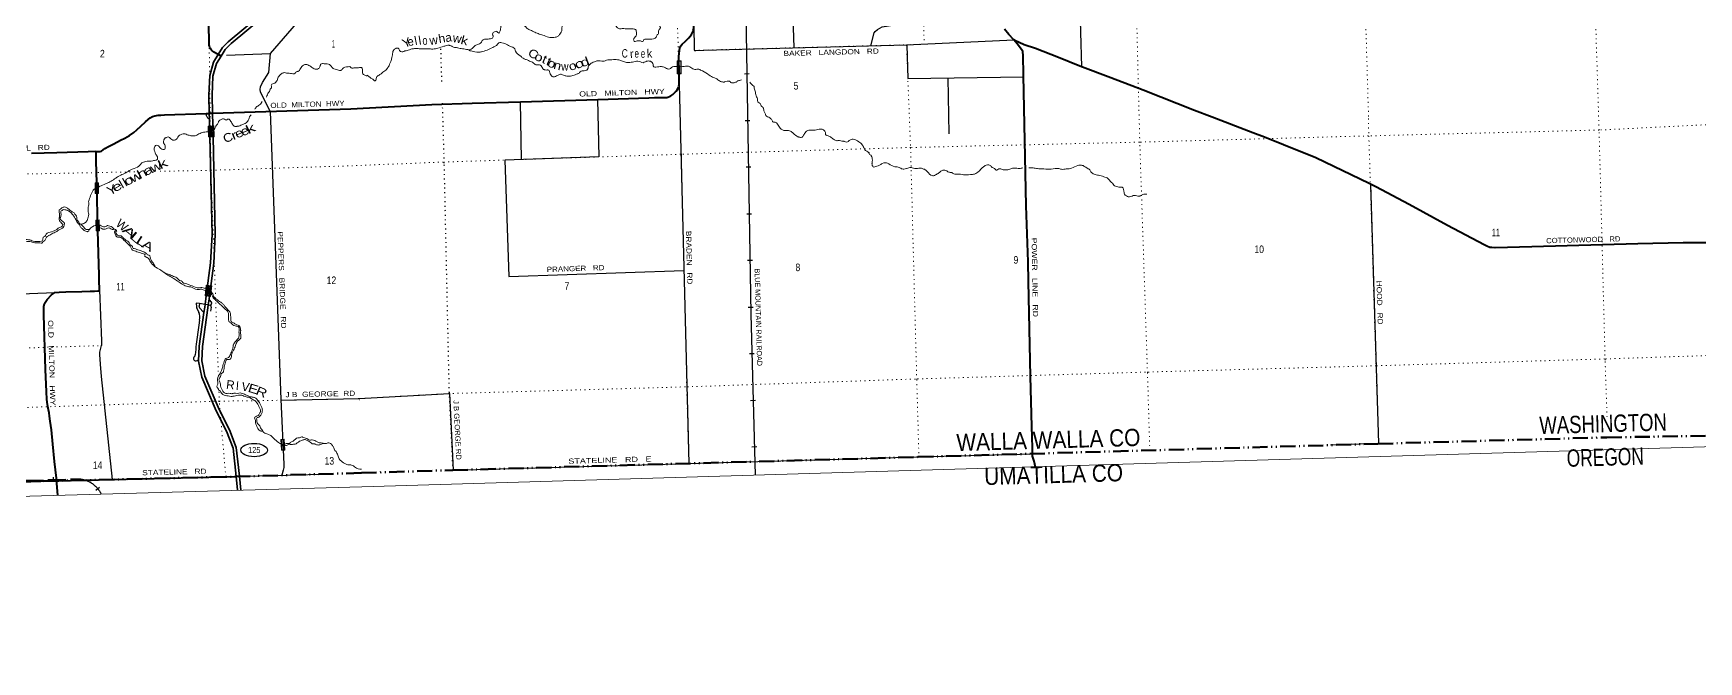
# Model space of a CAD drawing. Header units: feet. Extents: x 505285 to 763886, y -543582 to -353855.
# Drawn here: x 660833 to 699334, y -543582 to -529042 of the extents above; entities that cross this region are included whole.
import ezdxf
from ezdxf.enums import TextEntityAlignment as Align

# ---------------------------------------------------------------- set-up
doc = ezdxf.new("R2010")
doc.units = ezdxf.units.FT
doc.header["$LTSCALE"] = 70
for name, pattern in [('DASH_DOUBLE_DOT', [9.2, 5, -1.2, 0.3, -1.2, 0.3, -1.2]), ('DOTTED', [1.5, 0.3, -1.2]), ('LONG_DASHED', [7.5, 6, -1.5])]:
    doc.linetypes.add(name, pattern=pattern)
for name, color, linetype, lineweight in [('10', 7, 'DASH_DOUBLE_DOT', 60), ('12', 7, 'Continuous', 13), ('17', 7, 'Continuous', 25), ('23', 7, 'Continuous', 70), ('24', 7, 'Continuous', 25), ('26', 7, 'Continuous', 40), ('27', 7, 'Continuous', 13), ('29', 7, 'Continuous', 25), ('30', 7, 'Continuous', 13), ('31', 7, 'Continuous', 13), ('34', 7, 'Continuous', 25), ('39', 7, 'Continuous', 13), ('4', 7, 'Continuous', 13), ('59', 7, 'Continuous', 13), ('6', 7, 'DOTTED', 25), ('61', 7, 'Continuous', 13), ('63', 7, 'Continuous', 25), ('7', 7, 'DOTTED', 13)]:
    doc.layers.add(name, color=color, linetype=linetype, lineweight=lineweight)
doc.layers.add('41', color=7, linetype='Continuous')

msp = doc.modelspace()

# ---------------------------------------------------------------- linework, layer by layer
at = {"layer": '10', "lineweight": 70}
for points in [[(668419.53, -539213.07), (670530.09, -539149.26), (681292.97, -538844.66), (691917.64, -538539.03), (697209.9, -538391.16), (700242, -538345.05)], [(668419.53, -539213.07), (665283.49, -539304.69), (659946.82, -539429.03), (654587.21, -539556.8), (649260.71, -539677.3), (643880.91, -539806.19)]]:
    msp.add_lwpolyline(points, dxfattribs=at)
at = {"layer": '17'}
msp.add_ellipse((665938.71, -538684.02), major_axis=(-309.24, 1), ratio=0.500121, dxfattribs=at)
at = {"layer": '23', "lineweight": 35}
for p, q in [((664903.5, -531031.81), (664900.33, -530894.39)), ((664878.04, -535326.53), (664896.24, -535187.97)), ((665556.44, -539614.31), (665521.4, -539293.75)), ((665631.61, -539612.14), (665596.62, -539291.87))]:
    msp.add_line(p, q, dxfattribs=at)
for points in [[(665108.44, -529532.11), (665210.2, -529367.02), (665338.92, -529241.05), (667595.24, -527356.49)], [(665174.43, -529567.98), (665269.22, -529414.2), (665407.88, -529278.5), (667533.03, -527504.91)], [(664900.33, -530894.39), (664890.59, -530471.3), (664912.89, -530018.63), (665000.31, -529707.53), (665108.44, -529532.11)], [(664975.3, -530892), (664965.63, -530472.28), (664987.39, -530030.77), (665069.67, -529737.93), (665174.43, -529567.98)], [(664896.24, -535187.97), (664904.18, -535127.52), (665005.47, -534356.59), (665039.94, -533698.09), (664987.82, -531435.61), (664975.3, -530892)], [(664803.94, -535314.72), (664829.64, -535119.08), (664930.73, -534349.73), (664964.9, -533696.99), (664912.86, -531438.34), (664903.5, -531031.81)], [(665521.4, -539293.75), (665450.1, -538641.5), (665300.87, -538249.95), (665059.88, -537778.07), (664728.81, -536997.93), (664654.42, -536628.48), (664668.63, -536283.36), (664778.23, -535502.22)], [(665596.62, -539291.87), (665523.62, -538623.78), (665369.51, -538219.45), (665127.88, -537746.33), (664800.83, -536975.65), (664729.72, -536622.54), (664743.41, -536290.14), (664869.41, -535392.19), (664878.04, -535326.53)], [(664778.23, -535502.22), (664795.09, -535382.09), (664803.94, -535314.72)]]:
    msp.add_lwpolyline(points, dxfattribs=at)
at = {"layer": '24'}
for p, q in [((664803.94, -535314.72), (664678.84, -535294.78)), ((664878.04, -535326.53), (664803.94, -535314.72))]:
    msp.add_line(p, q, dxfattribs=at)
for points in [[(664903.5, -531031.81), (664893.34, -531024.58), (664883.24, -531016.42), (664871.43, -531004.9), (664860.89, -530992.2), (664851.73, -530978.47), (664844.06, -530963.87), (664837.96, -530948.54), (664833.49, -530932.65), (664830.71, -530916.39), (664826.35, -530896.78)], [(664778.23, -535502.22), (664754.9, -535476.65), (664692.23, -535407.98), (664689.64, -535405.24), (664684.7, -535399.15), (664680.42, -535392.58), (664676.86, -535385.6), (664674.04, -535378.28), (664672.01, -535370.71), (664670.77, -535362.97), (664670.36, -535355.14), (664670.74, -535347.31)], [(664878.04, -535326.53), (664887.35, -535328.01), (664912.15, -535331.96), (664937.35, -535322.79), (664940.39, -535320.49), (664944.1, -535317.01), (664947.43, -535313.17), (664950.34, -535308.99), (664952.8, -535304.54), (664954.78, -535299.85), (664956.25, -535294.98), (664957.21, -535289.98), (664957.64, -535284.91), (664957.54, -535279.83), (664956.91, -535274.78), (664955.76, -535269.82), (664954.09, -535265.02), (664951.93, -535260.41), (664949.3, -535256.05), (664946.23, -535252), (664945.75, -535251.44), (664915.71, -535212.93), (664896.24, -535187.97)]]:
    msp.add_lwpolyline(points, dxfattribs=at)
at = {"layer": '26'}
for p, q in [((664826.35, -530896.78), (664900.33, -530894.39)), ((664975.3, -530892), (668176.15, -530790.05)), ((668172.92, -530789.71), (668173.82, -530789.68)), ((662323.23, -533613.01), (662298.37, -532504.08))]:
    msp.add_line(p, q, dxfattribs=at)
for points in [[(665108.44, -529532.11), (665003.46, -529475.05), (664990.81, -529465.82), (664971.92, -529449.4), (664954.84, -529431.09), (664939.78, -529411.1), (664926.88, -529389.64), (664916.3, -529366.95), (664908.15, -529343.28), (664902.52, -529318.89), (664899.46, -529294.05), (664862.14, -526824.21)], [(675762.97, -529976.02), (675755.99, -529576.72), (675782.03, -529379.58), (675790.5, -529355.46), (675805.45, -529333.02), (675836.46, -529296.21), (675905.29, -529230.6), (675985.85, -529150.71), (676046.43, -529073.24), (676081.18, -529008.32), (676091.33, -528975.91), (676099.58, -528927.71), (676093.23, -528813.47), (676079.79, -528377.04)], [(700106, -533888.05), (698976.99, -533888.37), (697926.94, -533913.7), (695476.28, -533979.53), (694626.75, -534006.83), (694552.36, -533996.31), (694504.23, -533995.28), (694437.52, -533968.54), (694374.74, -533937.73), (693523.47, -533485.59), (692637.54, -533006.08), (691869.33, -532596.39), (691719.39, -532519.2), (690486.23, -531922.38), (689736.32, -531624.68), (689293.58, -531445.11), (689028.91, -531346.17), (688089.26, -530986.15), (687680.99, -530825.94), (686488.58, -530360.73), (685746.79, -530068.9), (685025.54, -529800.72), (684530.32, -529604.18), (684000.68, -529392.29), (683738.34, -529309.37), (683622.95, -529255.55), (683535.87, -529213.19), (683497.38, -529193.91), (683384.58, -529069.82), (683283.84, -528947.49)], [(684004.13, -539077.95), (683967.28, -538942.29), (683934.84, -538826.6), (683932.01, -538786.53), (683933.2, -538746.38), (683930.94, -538636.1), (683920.82, -538140.79), (683883.15, -536984.04), (683836.27, -534788.28), (683828.98, -534333.03), (683788.39, -533033.86), (683722.79, -530019.88), (683717, -529540.52), (683712.08, -529484.47), (683705.54, -529462.97), (683694.95, -529442.67), (683589.63, -529292.34), (683497.38, -529193.91)], [(665174.43, -529567.98), (665134.88, -529546.48), (665108.44, -529532.11)], [(668176.15, -530790.05), (670044.58, -530688.71), (670976.34, -530661.6), (672096.47, -530630.64), (673883.74, -530573.99), (675065.8, -530531.76), (675192.06, -530529.17), (675314.36, -530528.68), (675436.69, -530530.19), (675476.82, -530526.26), (675505.78, -530517.85), (675540.34, -530504.76), (675568.37, -530491.67), (675592.66, -530476.71), (675618.82, -530455.21), (675680.48, -530400.06), (675706.64, -530371.08), (675729.06, -530334.62), (675746.81, -530295.35), (675757.09, -530267.31), (675763.54, -530238.62), (675767.09, -530118.17), (675762.97, -529976.02)], [(662282.51, -531778.47), (662286.5, -531778.39), (662376.6, -531773.64), (662410.54, -531768.6), (662449.59, -531735.31), (662486.89, -531710.09), (662573.64, -531663.32), (662696.01, -531601.41), (662851.73, -531516.43), (662946.5, -531469.4), (663054.72, -531403.93), (663158.8, -531334.55), (663227.08, -531274.29), (663320.63, -531189.19), (663423.81, -531091.76), (663486.33, -531039.71), (663537.2, -531000.04), (663592.34, -530968.27), (663639.92, -530950.77), (663717.61, -530934.37), (663781.73, -530932.41), (663863.81, -530927.9), (664826.35, -530896.78)], [(664900.33, -530894.39), (664925.7, -530893.57), (664975.3, -530892)], [(662282.51, -531778.47), (662102.1, -531782), (661376.85, -531806.09), (660793.78, -531823.85)], [(662298.37, -532504.08), (662287.67, -532003.04), (662283.13, -531805.51), (662282.51, -531778.47)], [(661371.7, -539394.86), (661368.86, -539337.12), (661326.44, -538951.24), (661281.38, -538545.39), (661250.84, -538217.33), (661224.27, -538013.53), (661208.66, -537901.67), (661202.16, -537823.63), (661183.76, -537749.97), (661171.3, -537674.11), (661156.14, -537576.28), (661143.89, -537506.44), (661136.44, -537336.15), (661112.02, -536823.35), (661079.55, -535556.51), (661078.04, -535446.22), (661075.28, -535360.05), (661089.2, -535293.42), (661152.37, -535199.22), (661253.29, -535093.84), (661327.69, -535037.4), (661431.69, -535028.22), (661583.9, -535021.57), (661958.64, -535012.16), (662150.98, -535006.31), (662249.23, -535005.32), (662327.24, -534998.93), (662359.3, -534997.95), (662360.86, -534983.86), (662364.37, -534905.52), (662359.67, -534821.41), (662357.85, -534638.92), (662323.23, -533613.01)], [(661371.7, -539394.86), (662660.61, -539365.02), (665521.4, -539293.75), (665596.62, -539291.87)], [(653286.77, -539583.77), (654594.49, -539554.04), (659924.07, -539428.38), (661371.7, -539394.86)], [(661398.11, -539734.54), (661374.57, -539453.28), (661371.7, -539394.86)]]:
    msp.add_lwpolyline(points, dxfattribs=at)
at = {"layer": '29'}
for p, q in [((678269.74, -524949.07), (678417.48, -529375.8)), ((684961, -526230.05), (685063.92, -529815.95)), ((665296.57, -529546.29), (666313.4, -529512.96)), ((682006.3, -531369.75), (681982.81, -530071.99)), ((675765.53, -530229.75), (675987.87, -538994.8)), ((672085.22, -530631), (672114.29, -531961.9)), ((664600.37, -535282.27), (664606.23, -535374.34)), ((664678.84, -535294.78), (664600.37, -535282.27)), ((664618.54, -535416.81), (664659.39, -535500.18)), ((664678.84, -535294.78), (664670.74, -535347.31)), ((664944.26, -535377.36), (664930.28, -535473.4)), ((664933.27, -535325.58), (664940.33, -535345.77)), ((664662.27, -535793.08), (664599.44, -536236.72)), ((664678.75, -535677.43), (664662.27, -535793.08)), ((664618.57, -536612.6), (664653.76, -536599.9)), ((666555.21, -537530.56), (668369.88, -537494.51))]:
    msp.add_line(p, q, dxfattribs=at)
for points in [[(680196, -529329.32), (680274.46, -529028.94), (680295.29, -528999.45), (680349.91, -528953.21), (680458.59, -528891.02), (681043.47, -528796.08), (681058.28, -526972.36), (681074.73, -526925.03), (681093.64, -526891.41), (681127.25, -526855.68), (681165.85, -526824.93), (681410.56, -526685.88)], [(666313.4, -529512.96), (667464.25, -528175.02), (667531.5, -527977.28), (667525.39, -527779.54), (667537.61, -527742.84), (667568.18, -527693.92), (667621.8, -527628.45), (667734.84, -527516.63)], [(676099.58, -528927.71), (676107.22, -529353.58), (676109.07, -529406.87), (676110.01, -529428.38), (676116.08, -529437.26), (676130.56, -529443.33), (676146.44, -529443.33), (676334.23, -529430.25), (681020.49, -529307.77), (683497.38, -529193.91)], [(681028.2, -529313.21), (681049.38, -530086.2), (683723.1, -530045.5)], [(666306.36, -530849.6), (666086.71, -530395.06), (666079.34, -530344.42), (666086.71, -530280.9), (666128.54, -530181.73), (666274.6, -529945.44), (666313.4, -529512.96)], [(666306.36, -530849.6), (666552.65, -537518.01), (666625.18, -539010.02), (666622.34, -539089.37), (666611.52, -539152.2), (666576.08, -539266.88)], [(673876.9, -530574.21), (673909.17, -531901.41), (671737.09, -531976.2), (671826.26, -534665.76), (675874.6, -534529.39)], [(691742.9, -532531.3), (691931.27, -538536.43), (690820.9, -538568.69)], [(658355.66, -534151.85), (658391.37, -535152.77), (661327.69, -535037.4)], [(662360.86, -534983.86), (662413.22, -536160.22), (662406.72, -536238.22), (662369.91, -536392.04), (662365.58, -536415.87), (662365.58, -536474.37), (662378.33, -536697.75), (662404.76, -536984.45), (662654.43, -539365.17)], [(668369.88, -537494.51), (670453.85, -537377.52), (670538.17, -539148.43)], [(670538.17, -539148.43), (675987.36, -538994.03), (681299.79, -538842.58), (683931.96, -538769.21)], [(665596.62, -539291.87), (666464.83, -539270.24), (667432.68, -539240.99)]]:
    msp.add_lwpolyline(points, dxfattribs=at)
for centre, radius, start, end in [((664681.85, -535375.44), 75.63, 179.16513, 213.15994), ((664387.76, -535619.31), 296.61, 348.35201, 23.68181), ((664867.1, -535370.96), 77.47, 355.2582, 18.98335), ((669103.47, -536744.4), 4532.55, 173.56896, 176.68775), ((664589.01, -536566.22), 55, 126.42387, 302.5109), ((664532.09, -536482.4), 46.38, 301.52079, 359.85449)]:
    msp.add_arc(centre, radius, start, end, dxfattribs=at)
at = {"layer": '31'}
for p, q in [((666603.06, -538562.39), (666603.45, -538562.37)), ((666633.91, -538435.58), (666647.11, -538685.23)), ((666647.11, -538685.23), (666572.21, -538689.2))]:
    msp.add_line(p, q, dxfattribs=at)
msp.add_lwpolyline([(666572.21, -538689.2), (666559.01, -538439.55), (666633.91, -538435.58)], dxfattribs=at)
msp.add_lwpolyline([(666579.77, -538680.79), (666567.41, -538447.11), (666626.34, -538443.98), (666638.7, -538677.66)], close=True, dxfattribs=at)
at = {"layer": '34'}
for p, q in [((677273.24, -529976.3), (677383.83, -529974.44)), ((677288.88, -531061.98), (677399.47, -531060.12)), ((677309.51, -532134), (677420.1, -532132.14)), ((677325.14, -533219.68), (677435.74, -533217.82)), ((677345.77, -534291.69), (677456.37, -534289.83)), ((677361.41, -535377.37), (677472, -535375.51)), ((677390.69, -536449.71), (677501.26, -536446.8)), ((677416.67, -537535.19), (677527.24, -537532.28)), ((677447.51, -538606.96), (677558.09, -538604.05))]:
    msp.add_line(p, q, dxfattribs=at)
at = {"layer": '34', "lineweight": 13}
msp.add_lwpolyline([(677232.77, -524384.89), (677420.29, -535541.78), (677518.42, -539267.04)], dxfattribs=at)
at = {"layer": '34'}
msp.add_lwpolyline([(677233.86, -524384.84), (677421.38, -535541.76), (677519.51, -539267.02)], dxfattribs=at)
at = {"layer": '39'}
msp.add_line((668141.17, -529812.89), (668144.05, -529812.97), dxfattribs=at)
for points in [[(673312.54, -528619.23), (673328.23, -528580.99), (673327.81, -528536.89), (673321.23, -528474.81), (673332.65, -528408.53), (673342.51, -528390.4), (673416.33, -528349.62), (673454.4, -528345.24), (673526.62, -528348.58), (673558.83, -528362.31), (673566.89, -528366.24), (673678.03, -528457.43), (673797.2, -528548.54), (673835.52, -528572.24), (673863.91, -528606.05), (673896.11, -528617.78), (673972.57, -528645.13), (674008.68, -528646.8), (674068.62, -528622.18), (674082.68, -528626.05), (674097, -528655.99), (674141.32, -528677.63), (674195.91, -528725.24), (674220.14, -528743.05), (674273.02, -528822.75), (674279.15, -528834.72), (674342.07, -528916.33), (674370.31, -528934.11), (674404.48, -528941.81), (674446.49, -528931.39), (674482.6, -528933.06), (674619.02, -528937.79), (674727.38, -528944.8), (674753.54, -528954.58), (674773.94, -528992.49), (674778.32, -529032.53), (674766.9, -529098.8), (674731.22, -529143.24), (674719.36, -529161.39), (674721.95, -529225.53), (674742.07, -529233.35), (674748.07, -529231.3), (674834.17, -529216.45), (674868.3, -529220.15), (674928.53, -529227.6), (674950.2, -529185.3), (674988.2, -529174.92), (675064.42, -529176.21), (675198.61, -529156.91), (675216.55, -529144.71), (675232.48, -529132.54), (675256.03, -529078.19), (675275.96, -529063.97), (675293.15, -528971.59), (675310.94, -528943.35), (675324.87, -528931.19), (675279.76, -528825.36), (675248.88, -528737.44), (675246.46, -528693.36), (675256.38, -528681.23), (675258.08, -528649.14), (675299.7, -528594.62), (675315.4, -528558.39), (675321.21, -528536.28), (675392.53, -528441.39), (675444.25, -528394.79), (675496.42, -528398.32), (675627.09, -528433.19), (675717.57, -528458.4)], [(668596.98, -530046.78), (668625.3, -530072.58), (668681.72, -530102.11), (668738.28, -530145.68), (668754.14, -530125.49), (668761.82, -530089.34), (668777.45, -530045.08), (668847.19, -529996.31), (668938.77, -529923.28), (669014.37, -529858.41), (669026.19, -529836.25), (669063.75, -529777.75), (669067.54, -529753.66), (669085.31, -529723.42), (669101.07, -529693.21), (669122.35, -529608.81), (669124.28, -529600.77), (669143.26, -529486.31), (669156.86, -529438.07), (669180.68, -529411.78), (669210.59, -529393.46), (669226.56, -529385.3), (669264.68, -529386.93), (669299.15, -529428.72), (669305.34, -529446.7), (669325.54, -529462.55), (669375.74, -529470.1), (669399.71, -529459.85), (669501.75, -529432.82), (669615.73, -529397.68), (669621.74, -529397.62), (669730.03, -529396.61), (669836.37, -529403.63), (669960.7, -529402.45), (670069.03, -529405.45), (670185.16, -529386.32), (670321.13, -529342.94), (670365.14, -529332.5), (670419.33, -529318.96), (670445.49, -529318.96), (670471.65, -529326.44), (670495.51, -529333.28), (670517.71, -529349.11), (670586.1, -529370.53), (670640.32, -529378.04), (670646.35, -529379.98), (670754.82, -529399.01), (670875.34, -529419.94), (670927.49, -529421.45), (670981.41, -529396.89), (671036.98, -529334.22), (671102.84, -529299.52), (671186.69, -529258.64), (671198.49, -529234.47), (671230.21, -529194.08), (671298.24, -529177.4), (671400.45, -529170.42), (671448.41, -529151.93), (671464.12, -529115.7), (671459.88, -529091.68), (671455.8, -529083.7), (671455.38, -529037.59), (671511.2, -529002.99), (671551.27, -528998.6), (671591.75, -529038.32), (671611.6, -529016.08), (671640.67, -528907.55), (671656.21, -528853.28), (671710.09, -528824.7), (671724.07, -528818.55), (671781.47, -528735.83), (671819.21, -528697.38), (671857.22, -528686.99), (671887.34, -528690.73), (671973.84, -528719.98), (671994.02, -528733.82), (671998.09, -528739.81), (672056.71, -528789.37), (672107.06, -528812.96), (672216.12, -528896.14), (672288.85, -528953.6), (672325.09, -528969.3), (672427.81, -529016.45), (672530.49, -529059.6), (672643.14, -529096.63), (672777.88, -529137.47), (672900.16, -529132.32), (672964.09, -529105.66), (673005.78, -529061.16), (673035.44, -529014.77), (673054.95, -528956.44), (673054.86, -528946.42), (673069.83, -528830), (673089.38, -528775.69), (673155.05, -528720.94), (673274.75, -528653.67), (673312.54, -528619.23)], [(670903.13, -529439.31), (671003.88, -529463.32), (671164.54, -529476.08), (671192.47, -529469.49), (671322, -529430.72), (671453.04, -529367.86), (671498.76, -529348.87), (671550.17, -529313.7), (671615.16, -529256.2), (671665.34, -529259.18), (671798.68, -529308.61), (671833.29, -529333.99), (671910.03, -529360.5), (671928.22, -529368.15), (671963.04, -529403.55), (671984.19, -529457.29), (671988.44, -529469.25), (672086.54, -529559.52), (672145.73, -529610.47), (672212.6, -529645.21), (672281.28, -529669.89), (672329.95, -529696.98), (672372.37, -529712.16), (672417.28, -529751.36), (672451.72, -529768.71), (672558.27, -529782.59), (672609.94, -529857.76), (672628.39, -529877.45), (672652.64, -529886.98), (672686.83, -529892.3), (672730.88, -529889.4), (672747.04, -529895.08), (672767.57, -529918.74), (672769.74, -529926.71), (672813.92, -530028.13), (672840.34, -530045.64), (672884.53, -530048.75), (672926.24, -530029.84), (672967.87, -530006.93), (673033.68, -529989.52), (673106.44, -530018.12), (673186.94, -530032.53), (673253.11, -530033.19), (673307.02, -530022.05), (673418.39, -529977.64), (673424.36, -529975.51), (673450.21, -529964.95), (673473.65, -529934.37), (673523.34, -529913.29), (673613.23, -529897.42), (673639.04, -529884.85), (673648.86, -529874.62), (673659.73, -529818.22), (673680.95, -529777.66), (673750.03, -529724.09), (673809.74, -529702.81), (673881.44, -529679.27), (673935.63, -529682.17), (674015.92, -529686.55), (674049.87, -529679.83), (674055.8, -529675.7), (674173.67, -529655.23), (674309.91, -529650.44), (674368.24, -529659.27), (674454.99, -529685.59), (674549.84, -529715.75), (674620.03, -529716.31), (674749.92, -529695.6), (674807.88, -529686.39), (674870.43, -529705.17), (674928.91, -529722.04), (674986.58, -529698.79), (675010.42, -529688.27), (675090.59, -529686.63), (675112.84, -529696.21), (675121.02, -529704.07), (675141.31, -529715.68), (675179.48, -529817.22), (675225.7, -529822.29), (675357.85, -529813.57), (675398.09, -529820.77), (675468.94, -529853.43), (675499.28, -529866.86), (675545.42, -529867.91), (675586.85, -529834.97), (675638.55, -529813.85), (675807.1, -529818.67)], [(666226.58, -530516.97), (666270.65, -530413.54), (666289.87, -530388.84), (666321.68, -530321.66), (666337.17, -530305.11), (666337.96, -530269.03), (666338.66, -530230.93), (666413.57, -530192.34), (666458.37, -530152.77), (666488.04, -530081.65), (666537.49, -530001.85), (666570.81, -529978.69), (666588.5, -529968.08), (666664.23, -529953.5), (666714.86, -529967.82), (666720.87, -529967.62), (666833.54, -529977.84), (666887.36, -529968.02), (666912.26, -529933.11), (666950.05, -529923.83), (666963.93, -529919.35), (667023.2, -529833.21), (667059.9, -529791.91), (667131.14, -529763.46), (667159.27, -529764.52), (667249.18, -529813.57), (667323.01, -529861.16), (667369.64, -529875.62), (667429.26, -529859.59), (667465.29, -529798.27), (667470.62, -529778.05), (667483.9, -529755.57), (667515.62, -529744.48), (667592.03, -529749.92), (667658.34, -529753.7), (667697.23, -529776.42), (667751.7, -529844.71), (667782.36, -529861.7), (667889.84, -529896.14), (667926.24, -529904.93), (667982.99, -529862.95), (668006.28, -529840.13), (668069.99, -529818.52), (668148.25, -529813.1)], [(668148, -529813), (668212.12, -529849.91), (668244.15, -529843.59), (668354.42, -529840.55), (668418.53, -529833.93), (668432.68, -529845.83), (668440.97, -529875.83), (668449.93, -529975.99), (668466.14, -529993.88), (668554.57, -530015.1), (668553.91, -530013.98), (668556.58, -530015.08), (668596.98, -530046.78)], [(675807.1, -529818.67), (675947.06, -529801.52), (675953.07, -529801.4), (676007.47, -529814.33), (676054.27, -529847.48), (676104.94, -529874.53), (676153.12, -529877.56), (676185.03, -529868.88), (676217.14, -529870.23)], [(676217.14, -529870.23), (676302.22, -529912.63), (676458.54, -530007.74), (676509.43, -530044.81), (676563.99, -530065.76), (676632.83, -530098.46), (676677.66, -530133.66), (676722.2, -530154.82), (676804.7, -530169.18), (676812.68, -530167.01), (676876.48, -530149.66), (676926.62, -530150.64), (676946.87, -530160.25), (676959.27, -530178.06), (676989.61, -530191.48), (677033.58, -530184.56), (677101.23, -530159.11), (677122.9, -530140.61), (677158.89, -530135.86), (677204.93, -530116.01)], [(677397.61, -530176.23), (677457.81, -530242.1), (677468.03, -530251.92), (677498.47, -530269.36), (677499.29, -530309.46), (677514.26, -530355.3), (677534.47, -530461.21), (677553.54, -530510.98), (677572.48, -530554.73), (677581.89, -530622.75), (677590.19, -530636.62), (677636.9, -530665.76), (677674.41, -530735.21), (677700.92, -530756.74), (677722.52, -530832.53), (677751.93, -530898.14), (677781.26, -530959.73), (677831.82, -530980.76), (677839.92, -530984.61), (677884.71, -531017.8), (677921.89, -531071.21), (677928.23, -531087.13), (678002.79, -531105.67), (678021.16, -531121.34), (678081.16, -531212.4), (678112.05, -531251.9), (678136.47, -531269.45), (678199.13, -531294.25), (678271.24, -531290.77), (678355.98, -531317.13), (678404.94, -531358.25), (678510.76, -531434.34), (678532.97, -531441.9), (678539.02, -531443.79), (678567.24, -531451.24), (678597.26, -531448.62), (678622.99, -531432.04), (678642.37, -531399.55), (678690.95, -531324.33), (678722.45, -531295.6), (678764.33, -531284.7), (678872.55, -531282.5), (679002.49, -531263.79), (679066.58, -531260.48), (679100.99, -531275.82), (679131.7, -531307.29), (679146.31, -531335.09), (679147.24, -531381.21), (679179.84, -531406.63), (679187.9, -531408.47), (679260.74, -531441.08), (679299.44, -531470.39), (679372.57, -531517.04), (679410.9, -531528.29), (679428.86, -531523.91), (679472.91, -531521.01), (679527.42, -531539.96), (679551.44, -531537.46), (679573.48, -531537.01), (679589.75, -531548.71), (679628.04, -531557.96), (679673.93, -531546.99), (679681.78, -531538.81), (679739.08, -531497.52), (679789.1, -531492.48), (679918.59, -531550.02), (679961.42, -531585.26), (680021.1, -531660.28), (680056.85, -531741.8), (680103.52, -531768.93), (680162.54, -531811.87), (680156.41, -531805.97), (680156.9, -531830.04), (680183.52, -531857.57), (680199.68, -531863.27)], [(665955.38, -530799.81), (666002.89, -530739.1), (666040.21, -530715.81), (666115.77, -530637.13), (666122.88, -530622.68)], [(664883.06, -531323.81), (665016.25, -531264.47), (665066.81, -531171.36), (665091.98, -531144.46), (665117.85, -531079.48), (665144.95, -531050.53), (665208.17, -531022.35), (665250.46, -531026.93), (665293.55, -531055.53), (665324.85, -531032.43), (665358.92, -531031.28), (665387.99, -531060.36), (665438.86, -531140.78), (665488.97, -531199.2), (665538.99, -531195.5), (665550.95, -531193.09), (665586.88, -531187.88), (665675.82, -531148.81), (665711.47, -531135.59), (665787.77, -531078.92), (665830.45, -530977.31)], [(665830.45, -530977.31), (665849.68, -530952.63), (665870.09, -530925.03)], [(662338.56, -532602.82), (662374.8, -532582.44), (662499.32, -532528.15), (662605.95, -532478.48), (662708.02, -532412.93), (662768.71, -532368.8), (662823.92, -532340.9), (662940.29, -532282.88), (663052.45, -532218.99), (663119.42, -532182.67), (663161.15, -532171.25), (663304.62, -532084.26), (663357.02, -532032.41), (663406.56, -532014.71), (663412.5, -532012.51), (663518.35, -531998.92), (663594.41, -531994.35), (663638.15, -531982.86), (663697.71, -531964.82), (663706.78, -531936.47), (663701.41, -531896.59), (663659.17, -531833.9), (663641.31, -531780.41), (663625.03, -531714.84), (663635.83, -531678.42), (663654.64, -531641.73), (663682.43, -531632.78), (663725.1, -531649.37), (663779.1, -531703.64), (663830.21, -531731.96), (663840.29, -531733.62), (663873.94, -531720.48), (663882.6, -531680.11), (663879.51, -531648.16), (663876.76, -531626.22), (663857.92, -531602.81), (663845.72, -531539.12), (663854.65, -531506.76), (663883.28, -531463.72), (663904.98, -531452.97), (663952.65, -531439.35), (664014.39, -531485.35), (664059.42, -531511.87), (664087.6, -531514.92), (664111.44, -531508.11), (664117.39, -531505.91), (664162.38, -531472.34), (664192.67, -531419.23), (664233.72, -531387.79), (664299.29, -531369.55), (664319.2, -531364.87), (664414.52, -531395.71), (664436.62, -531396.97), (664475.3, -531413.7), (664515.44, -531414.34), (664555.58, -531415), (664634.84, -531386.27), (664743.4, -531334.53), (664855.39, -531324.75), (664883.06, -531323.81)], [(657836.42, -531772.61), (657935.89, -531812.79), (658019.12, -531842.03), (658051.17, -531840.95), (658117.5, -531844.72), (658172.61, -531872.91), (658229.8, -531903.03), (658306.17, -531966.56), (658368.18, -532020.56), (658412.23, -532077.17), (658504.74, -532202.26), (658600.57, -532307.21), (658623.63, -532336.48), (658665.16, -532437.24), (658717.29, -532495.59), (658774.21, -532517.71), (658780.21, -532517.5), (658826.85, -532531.96), (658893.23, -532537.73), (658965.7, -532545.3), (659003.42, -532534.01), (659007.16, -532525.87), (659038.53, -532504.77), (659122.68, -532501.93), (659242.48, -532485.86), (659317.63, -532513.38), (659344.42, -532534.5), (659462.8, -532594.62), (659517.92, -532622.81), (659567.97, -532679.21), (659576.13, -532682.95), (659690.26, -532795.29), (659758.34, -532851.08), (659807.32, -532875.48), (659929.98, -532943.46), (660029.54, -533040.26), (660093.08, -533080.19), (660111.08, -533137.67), (660194.48, -533231.02), (660268.49, -533342.72), (660316.09, -533445.28), (660325.54, -533487.03), (660291.78, -533556.29), (660229.24, -533604.48), (660202.28, -533637.44), (660196.88, -533655.65), (660191.21, -533665.86), (660188.63, -533708.02), (660202.08, -533749.64), (660220.86, -533771.04), (660253.67, -533791.97), (660340.63, -533813.07), (660412.69, -533808.64), (660448.2, -533791.41), (660463.96, -533782.86), (660574.56, -533791.15), (660693.72, -533815.17), (660754.16, -533823.15), (660800.92, -533841.6), (660867.58, -533855.38), (660941.91, -533858.88), (660951.93, -533858.54), (661021.99, -533854.18), (661049.15, -533827.22), (661065, -533762.57), (661096.38, -533741.48), (661130.81, -533692.23), (661257.13, -533631.87), (661373.63, -533577.86), (661408.81, -533550.63), (661477.99, -533520.24), (661485.93, -533517.97), (661512.28, -533467), (661487.08, -533433.8), (661430.06, -533349.57), (661431.32, -533327.49), (661431.05, -533319.49), (661440.62, -533247.04), (661437.33, -533209.09), (661434.61, -533129.04), (661459.97, -533108.16), (661524.65, -533063.91), (661556.65, -533060.82), (661595.05, -533069.54), (661652.72, -533113.67), (661685.8, -533142.61), (661749.19, -533178.53), (661796.84, -533223), (661828.59, -533272.01), (661840.78, -533335.71), (661866.66, -533388.92), (661872.88, -533394.72), (661917.12, -533457.34), (661939.29, -533460.59)], [(680199.68, -531863.27), (680206.02, -531879.19), (680222.88, -531918.97), (680223.42, -532043.34), (680221.82, -532063.43), (680228.53, -532097.4), (680251.35, -532135.06), (680331.15, -532115.37), (680396.92, -532095.97), (680460.23, -532054.56), (680526.04, -532037.16), (680554.17, -532040.59), (680608.78, -532063.56), (680750.46, -532128.88), (680849.03, -532144.92), (680887.56, -532166.2), (680958.11, -532184.82), (681020.03, -532173.53), (681028.01, -532171.36), (681115.7, -532145.49), (681154.02, -532156.75), (681270.55, -532168.41), (681336.52, -532159.04), (681395, -532175.9), (681433.37, -532189.17), (681500.62, -532241.95), (681616.81, -532335.88), (681644.92, -532337.31), (681692.65, -532318.28), (681765.89, -532272.66), (681827, -532221.25), (681860.86, -532210.53), (681892.96, -532211.88), (681902.95, -532209.67), (681998.12, -532255.87), (682026.26, -532259.32), (682052.36, -532260.79), (682115.14, -532291.6), (682161.44, -532300.69), (682203.49, -532297.83), (682336.17, -532315.18), (682496.46, -532309.9), (682592.44, -532297.91), (682626.27, -532285.19), (682775.83, -532147.72), (682837.09, -532104.34), (682892.85, -532085.14), (682922.95, -532086.54), (682953.3, -532099.96), (683000.29, -532143.14), (683008.43, -532149), (683067.29, -532183.9), (683081.73, -532203.67), (683109.82, -532205.11), (683153.42, -532180.14), (683258.04, -532198.07), (683314.28, -532202.94), (683408.19, -532186.98), (683493.88, -532161.16), (683542.01, -532162.18), (683598.25, -532167.06), (683694.33, -532159.07), (683698.17, -532157.81)], [(683847.11, -532151.7), (683852.57, -532151.84), (683868.64, -532153.51), (683971.01, -532159.44), (684077.6, -532175.33), (684198.01, -532180.9), (684362.46, -532183.57), (684542.72, -532173.87), (684619.24, -532190.37), (684691.27, -532182.88), (684777.32, -532175.11), (684835.15, -532159.88), (684980.3, -532100.75), (685066.4, -532094.98), (685100.63, -532102.31), (685135.15, -532123.67), (685145.29, -532129.49), (685220.39, -532174.09), (685255.07, -532203.48), (685271.68, -532231.23), (685316.75, -532278.46), (685355.28, -532299.74), (685458.1, -532327.74), (685579.05, -532359.37), (685684.24, -532405.38), (685741.83, -532476.43), (685778.52, -532505.78), (685809.6, -532555.3), (685848.13, -532576.58), (685956.97, -532604.45), (686005.03, -532601.47), (686025.44, -532619.11), (686034.1, -532651.03), (686038.36, -532662.98), (686051.98, -532740.94)], [(658978.8, -532576.91), (659050.8, -532570.47), (659100.14, -532546.76), (659151.75, -532531), (659220.07, -532534.7), (659284.66, -532546.54), (659323.41, -532565.27), (659460.64, -532648.78), (659555.38, -532721.71), (659659.09, -532822.38), (659759.98, -532899.12), (659865.02, -532979.7), (659936.56, -533019.37), (659983.94, -533055.83), (660070.02, -533169.11), (660076.31, -533176.92), (660155.44, -533262.39), (660249.81, -533383.42), (660287.57, -533432.23), (660298.47, -533457.9), (660297.35, -533483.98), (660292.36, -533514.2), (660253.04, -533537.56), (660212.53, -533585), (660187.37, -533611.9), (660161.77, -533684.89), (660170.16, -533754.72), (660208.26, -533813.54), (660263.44, -533843.73), (660322.02, -533855.78), (660328.1, -533857.57), (660404.17, -533853), (660427.93, -533844.19), (660475.47, -533826.55), (660541.8, -533830.32), (660660.88, -533852.35), (660785.84, -533870.16), (660830.47, -533884.68), (660900.72, -533886.32), (661013.39, -533896.54), (661041.38, -533893.59), (661054.51, -533867.1), (661097.5, -533833.59), (661131.66, -533776.35), (661182.05, -533724.56), (661188, -533722.36), (661288.34, -533664.88), (661341.82, -533645.04), (661414.53, -533600.52), (661528.34, -533526.56), (661535.95, -533514.28), (661551.67, -533445.63), (661548.92, -533423.69), (661532.34, -533408.23), (661486.91, -533369.69), (661455.22, -533322.67), (661460.62, -533304.47), (661473.29, -533263.97), (661470.36, -533177.92), (661477.43, -533149.64), (661501.2, -533140.82), (661512.74, -533126.4), (661562.83, -533124.72), (661572.91, -533126.38), (661601.17, -533131.44), (661666.51, -533165.29), (661720.03, -533205.55), (661749.43, -533244.63), (661817.28, -533352.52), (661851.58, -533417.48), (661880.78, -533450.55), (661897.42, -533468.02), (661914.88, -533509.5), (661962.73, -533559.97), (662026.74, -533613.91), (662077.44, -533630.22), (662085.52, -533631.96), (662097.47, -533629.55), (662127.66, -533582.03)], [(661935.28, -533460.73), (662002.87, -533442.42), (662038.11, -533417.19), (662065.27, -533390.23), (662102.22, -533296.83), (662116, -533230.25), (662104.08, -533174.56), (662101.63, -533102.52), (662109.27, -533032.14), (662116, -532993.85), (662111.89, -532931.89), (662122.75, -532897.47), (662242.93, -532650.64), (662338.56, -532602.82)], [(686051.98, -532740.94), (686077.01, -532788.57), (686105.44, -532806.06), (686145.97, -532827.3), (686176.03, -532826.68), (686289.65, -532794.28), (686396.24, -532810.16), (686424.17, -532803.57), (686453.87, -532784.91), (686569.73, -532764.49), (686577.75, -532764.33)], [(661939.29, -533460.59), (662018.55, -533550.07), (662055.63, -533578.87), (662119.95, -533582.71), (662128.34, -533581.59)], [(662129.09, -533581.08), (662207.79, -533511.64), (662235.44, -533498.68), (662298.51, -533488.69)], [(662293.7, -533489.45), (662399.73, -533493.13), (662438.61, -533515.87), (662466.79, -533518.92), (662504.72, -533513.63), (662550.12, -533492.06), (662570.22, -533493.38), (662631.08, -533513.38), (662674.31, -533545.96), (662699.51, -533579.18)], [(662297.66, -533488.21), (662440.44, -533569.89), (662466.76, -533577.01), (662576, -533545.28), (662600.18, -533548.47), (662653.35, -533578.73), (662681.47, -533579.79), (662733.7, -533582.03), (662763.17, -533623.11), (662732.78, -533614.11), (662720.76, -533614.52), (662713.7, -533642.81), (662729.29, -533688.36), (662731.49, -533694.29), (662765.52, -533751.24), (662795.78, -533756.22), (662856.29, -533766.21), (662903.59, -533800.67), (663003.09, -533895.48), (663090.7, -533994.69), (663122.93, -534057.71), (663169.69, -534076.16), (663285.32, -534114.33), (663382.57, -534143.11), (663415.44, -534166.04), (663404.5, -534198.46), (663439.31, -534219.32), (663447.53, -534225.05), (663465.84, -534232.45), (663528.59, -534308.46), (663577.04, -534376.95), (663616.54, -534417.69), (663661.91, -534454.21), (663731.31, -534489.94), (663836.08, -534562.53), (663944.91, -534636.98), (664053.27, -534697.44), (664168.18, -534773.69), (664293.31, -534855.62), (664344.42, -534883.94), (664407.14, -534899.85), (664413.21, -534901.65), (664489.82, -534913.09), (664522.49, -534930.02), (664654.22, -534969.65), (664732.21, -534963.01), (664762.67, -534974), (664941.72, -535055.59)], [(662744.11, -533618.94), (662738.08, -533652), (662761.75, -533699.28), (662792.61, -533722.28), (662861, -533727.99), (662898.09, -533756.79), (662945.87, -533805.25), (663001.39, -533845.45), (663050.76, -533881.85), (663087.07, -533946.73), (663128.08, -533973.39), (663131.18, -534005.35), (663165.92, -534024.21), (663279.4, -534058.44), (663380.94, -534095.08), (663387.02, -534096.88), (663425.9, -534119.61), (663475.54, -534164.01), (663528.72, -534194.27), (663542.57, -534247.89), (663600.41, -534356.12), (663652.98, -534447.89)], [(663849.44, -534570.81), (663901.42, -534596.39), (663996.86, -534631.22), (664104.75, -534677.67), (664147.5, -534696.26), (664178.84, -534733.27), (664215.79, -534758.06), (664274.84, -534784.12), (664295.9, -534813.46), (664322.28, -534822.58), (664437.97, -534862.76), (664572.03, -534912.32), (664618.93, -534934.78), (664676.89, -534928.81), (664785.42, -534935.17), (664791.5, -534936.97), (664945.4, -535017.28)], [(664941.72, -535055.59), (664969.78, -535107.25), (665006.35, -535180.14), (665041.49, -535211), (665049.71, -535216.74)], [(664945.4, -535017.28), (664989.34, -535092.56), (665015.28, -535147.78), (665048.43, -535178.72)], [(665047.76, -535214.7), (665151.29, -535313.48), (665242.42, -535398.55), (665336.25, -535503.57), (665345.76, -535547.32), (665344.8, -535637.51), (665350.92, -535699.4), (665367.76, -535722.87), (665398.56, -535743.87), (665497.17, -535812.66), (665545.46, -535817.04), (665582.47, -535843.84), (665589.03, -535859.65), (665596.19, -535893.46), (665588.41, -535959.83), (665588.69, -535967.84), (665594.46, -536019.73), (665586.07, -536068.1), (665576.87, -536092.44), (665513.07, -536162.71), (665461.76, -536246.58), (665452.69, -536274.93), (665448.11, -536317.15), (665424.44, -536388.06), (665380.1, -536499.74), (665355.27, -536536.64), (665331.71, -536551.46), (665287.97, -536562.95), (665270.56, -536581.57), (665224.27, -536695.32), (665220.47, -536701.45), (665208.95, -536775.97), (665192.43, -536820.6), (665147.74, -536922.27), (665124.72, -536953.1), (665098.5, -537008.08), (665094.93, -537080.31), (665102.71, -537132.14), (665084.58, -537188.84), (665084.14, -537234.94), (665119.14, -537288.4), (665115.96, -537285.95)], [(665048.42, -535178.72), (665136.88, -535243.84), (665198.55, -535287.85), (665242.26, -535334.45), (665327.99, -535437.74), (665386.54, -535507.88), (665391.56, -535537.76), (665399.92, -535665.69), (665403.01, -535697.64), (665417.71, -535717.18), (665477.03, -535751.24), (665509.91, -535774.17), (665568.68, -535792.22), (665595.34, -535809.35), (665618.74, -535848.63), (665626.79, -535908.46), (665627.05, -535916.46), (665625.36, -535984.63), (665633, -536032.46), (665627.17, -536096.76), (665586.45, -536138.19), (665562.95, -536155.02), (665517.65, -536238.68), (665473.17, -536346.36), (665421.08, -536466.31), (665409.64, -536542.82), (665382.88, -536581.78), (665308.96, -536590.3), (665289.61, -536610.98), (665285.94, -536621.12), (665255.68, -536734.32), (665231.78, -536857.33), (665226.45, -536877.54), (665187.54, -536912.91), (665159.79, -536981.96), (665124.38, -537061.29), (665137.48, -537092.9), (665154.87, -537132.38), (665163.19, -537200.21), (665217.49, -537322.59), (665252.91, -537361.46), (665317.56, -537375.3), (665381.67, -537373.14), (665424.08, -537381.73), (665432.03, -537379.45), (665471.83, -537370.1), (665544.15, -537373.67), (665618, -537363.16), (665666.5, -537373.55), (665764.16, -537414.32), (665837.43, -537445.91), (665912.17, -537461.41), (665979.24, -537487.2), (666014.79, -537530.07), (666073.6, -537608.22), (666099.62, -537665.44), (666118.93, -537702.86), (666127.59, -537780.69), (666122.8, -537816.92), (666092.79, -537878.02), (666063.63, -537905.05), (666059.82, -537911.19), (665998.73, -537943.3), (666000.16, -537985.32), (666003.66, -538029.27), (666025.32, -538076.63), (666054.45, -538107.69), (666097.38, -538190.39), (666128.85, -538231.4), (666137.28, -538243.13)], [(665118.32, -537287.58), (665157.39, -537324.61), (665182.93, -537367.82), (665218.06, -537398.69), (665335.55, -537432.8), (665408.15, -537444.37), (665448.15, -537441.01), (665573.69, -537416.75), (665629.72, -537412.86), (665678.28, -537425.24), (665777.74, -537459.94), (665840.32, -537471.86), (665905.99, -537515.72), (665956.96, -537540.04), (666005.01, -537596.51), (666009.22, -537602.38), (666034.48, -537637.59), (666064.98, -537708.68), (666080.02, -537738.23), (666074.66, -537816.53), (666063.31, -537836.95), (666046.37, -537869.58), (666015.13, -537894.66), (665967.66, -537914.3), (665950.45, -537938.92), (665965.89, -537980.46), (665967.53, -538028.49), (666001.38, -538139.54), (666014.43, -538169.15), (666070.75, -538233.35), (666076.9, -538237.15), (666103.35, -538248.28), (666139.07, -538247.74)], [(666137.28, -538243.13), (666162.48, -538276.33), (666254.12, -538317.31), (666321.46, -538351.1), (666360.67, -538383.83), (666474.53, -538488.17), (666523.84, -538522.57), (666607.47, -538563.82), (666713.85, -538566.25), (666747.37, -538549.09), (666791.85, -538559.6), (666825.77, -538554.45), (666907.44, -538537.67), (666936.81, -538516.66), (667045.16, -538458.91), (667053.11, -538456.64), (667120.75, -538440.33), (667151.28, -538453.33), (667262.04, -538525.71), (667280.55, -538539.12), (667338.72, -538539.16), (667365.31, -538554.29), (667399.84, -538567.14), (667473.62, -538554.64), (667555.15, -538533.87), (667581.27, -538534.99), (667638.96, -538521.03), (667685.11, -538521.46), (667726.13, -538548.13), (667768.3, -538608.81), (667772.51, -538614.68), (667805.35, -538695.71), (667825.99, -538713.04), (667840.62, -538730.58), (667881.95, -538825.34), (667916.86, -538908.3), (667947.86, -538935.3), (668062.83, -539013.56), (668103.37, -539026.22), (668175.57, -539025.78), (668208.09, -539038.71), (668302.42, -539099.63), (668347.25, -539120.16), (668416.91, -539128.45)], [(666626.54, -538568.18), (666678.64, -538533.38), (666730.73, -538531.62), (666770.46, -538520.26), (666774.2, -538512.12), (666837.28, -538479.94), (666946.89, -538400.13), (666989.1, -538402.71), (667040.31, -538374.94), (667058.61, -538382.33), (667182.72, -538434.24), (667197.15, -538445.77), (667283.51, -538448.87), (667395.33, -538493.17), (667462.39, -538518.96), (667508.61, -538521.41), (667514.68, -538523.21), (667551.74, -538533.46), (667555.95, -538534.72)]]:
    msp.add_spline(points, degree=3, dxfattribs=at)
at = {"layer": '4'}
msp.add_lwpolyline([(505285.47, -360804.74), (536860.22, -360087.99), (568433.96, -359327.81), (600006.62, -358524.19), (631578.15, -357677.15), (663148.48, -356786.68), (694717.55, -355852.8), (726285.32, -354875.48), (757851.71, -353854.74), (763886.04, -536576.2), (732068.3, -537605.06), (700249.18, -538590.15), (668428.73, -539531.49), (636607.03, -540429.04), (604784.11, -541282.83), (572960.06, -542092.84), (541134.91, -542859.08), (509308.75, -543581.54)], close=True, dxfattribs=at)
msp.add_lwpolyline([(505285.47, -360804.74), (536860.22, -360087.99), (568433.96, -359327.81), (600006.62, -358524.19), (631578.15, -357677.15), (663148.48, -356786.68), (694717.55, -355852.8), (726285.32, -354875.48), (757851.71, -353854.74), (763886.04, -536576.2), (732068.3, -537605.06), (700249.18, -538590.15), (668428.73, -539531.49), (636607.03, -540429.04), (604784.11, -541282.83), (572960.06, -542092.84), (541134.91, -542859.08), (509308.75, -543581.54)], close=True, dxfattribs=at)
at = {"layer": '59'}
for p, q in [((664878.59, -531189.49), (665008.53, -531185.45)), ((664886.35, -531439.37), (664878.59, -531189.49)), ((664951.32, -531437.35), (664943.56, -531187.47)), ((665008.53, -531185.45), (665016.29, -531435.33)), ((665016.29, -531435.33), (664886.35, -531439.37)), ((664804.01, -535115.31), (664831.94, -534866.87)), ((664933.2, -535129.83), (664804.01, -535115.31)), ((664831.94, -534866.87), (664961.13, -534881.39)), ((664868.6, -535122.57), (664896.54, -534874.13)), ((664961.13, -534881.39), (664933.2, -535129.83))]:
    msp.add_line(p, q, dxfattribs=at)
for points in [[(664886.83, -531197.23), (664935.81, -531195.71), (664943.07, -531429.6), (664894.09, -531431.12)], [(665000.78, -531193.69), (664951.8, -531195.21), (664959.06, -531429.1), (665008.04, -531427.58)], [(664838.99, -534875.7), (664887.7, -534881.18), (664861.54, -535113.72), (664812.84, -535108.25)], [(664903.59, -534882.96), (664952.29, -534888.44), (664926.14, -535120.99), (664877.43, -535115.51)]]:
    msp.add_lwpolyline(points, close=True, dxfattribs=at)
at = {"layer": '6'}
msp.add_line((670278.47, -530155.53), (670253.94, -529327.18), dxfattribs=at)
msp.add_lwpolyline([(670538.17, -539148.43), (670451.31, -537357.75), (670334.38, -532043.17), (670291.38, -530591.22)], dxfattribs=at)
at = {"layer": '61'}
for p, q in [((675807, -529676.05), (675807, -529976.05)), ((675807, -529976.05), (675717, -529976.05)), ((662261.88, -532500.41), (662336.88, -532499.74)), ((662264.13, -532750.4), (662261.88, -532500.41)), ((662279.09, -533363.02), (662317, -533362.14)), ((662284.94, -533612.95), (662279.09, -533363.02)), ((662287.27, -533370.82), (662317.18, -533370.13)), ((662318.93, -533362.09), (662354.07, -533361.27))]:
    msp.add_line(p, q, dxfattribs=at)
for points in [[(675717, -529976.05), (675717, -529676.05), (675807, -529676.05)], [(662336.88, -532499.74), (662339.12, -532749.73), (662264.13, -532750.4)], [(662354.07, -533361.27), (662359.91, -533611.2), (662284.94, -533612.95)], [(662319.11, -533370.08), (662346.26, -533369.45), (662351.72, -533603.39), (662292.74, -533604.76), (662287.27, -533370.82)]]:
    msp.add_lwpolyline(points, dxfattribs=at)
for points in [[(675725, -529684.05), (675799, -529684.05), (675799, -529968.05), (675725, -529968.05)], [(662269.94, -532508.33), (662328.95, -532507.8), (662331.05, -532741.8), (662272.05, -532742.33)]]:
    msp.add_lwpolyline(points, close=True, dxfattribs=at)
at = {"layer": '63'}
for p, q in [((661306.97, -539419.17), (661303.74, -539308.61)), ((662278.25, -539612.77), (662363.98, -539542.88))]:
    msp.add_line(p, q, dxfattribs=at)
at = {"layer": '63', "linetype": 'LONG_DASHED'}
for points in [[(659592.17, -539414.71), (661837.29, -539349.05), (661848.05, -539348.96), (661858.75, -539349.14), (661869.44, -539349.5), (661880.2, -539349.97), (661890.91, -539350.69), (661901.54, -539351.6), (661912.25, -539352.63), (661922.9, -539353.9), (661933.48, -539355.37), (661944.13, -539357.01), (661954.67, -539358.84), (661965.2, -539360.8), (661975.74, -539363), (661986.15, -539365.38), (661996.56, -539367.95), (662006.92, -539370.64), (662017.28, -539373.58), (662027.52, -539376.64), (662037.77, -539379.96), (662047.89, -539383.39), (662058.02, -539387), (662068.02, -539390.81), (662077.96, -539394.8), (662087.85, -539398.91), (662097.67, -539403.27), (662107.43, -539407.76), (662117.08, -539412.43), (662126.67, -539417.22), (662136.14, -539422.26), (662145.54, -539427.42), (662154.83, -539432.7), (662164.06, -539438.18), (662173.16, -539443.85), (662182.21, -539449.68), (662191.12, -539455.6), (662199.93, -539461.75), (662208.62, -539468.03), (662217.24, -539474.43), (662225.68, -539480.95), (662234.06, -539487.73), (662242.33, -539494.57), (662250.4, -539501.59), (662258.42, -539508.68), (662266.32, -539516.01)], [(662266.32, -539516.01), (662274.03, -539523.41), (662281.63, -539530.93), (662289.16, -539538.64), (662296.45, -539546.47), (662303.68, -539554.36), (662310.73, -539562.45), (662317.71, -539570.65), (662324.45, -539578.92), (662331.08, -539587.38), (662337.57, -539595.89), (662343.96, -539604.54), (662350.09, -539613.31), (662356.17, -539622.2), (662362.06, -539631.16), (662367.77, -539640.25), (662373.29, -539649.38), (662378.69, -539658.66), (662383.98, -539668), (662389.02, -539677.45), (662393.93, -539686.97), (662398.66, -539696.61), (662399.14, -539697.61)]]:
    msp.add_lwpolyline(points, dxfattribs=at)
at = {"layer": '7'}
for p, q in [((691594, -527374.05), (691702, -531007.05)), ((676115.93, -529437.04), (676095.95, -528678.05)), ((681065.99, -529306.84), (676116.16, -529437.04)), ((662287.95, -532502.09), (662279.78, -532265.06)), ((662349.85, -532263.51), (662293.81, -532264.63)), ((663178.59, -532246.89), (662349.85, -532263.51)), ((664939.93, -532211.58), (663751.73, -532235.4)), ((668214.77, -532105.81), (664939.93, -532211.58)), ((662317.62, -533363.06), (662296.49, -532749.83)), ((662417.74, -536267.17), (662326.24, -533613.04)), ((665112.25, -536974.36), (665048.17, -535212.27)), ((665133.49, -537551.8), (665965, -537543.62)), ((666032.86, -537542.95), (668369.88, -537494.51)), ((668369.83, -537519.41), (668374.17, -537519.17)), ((697230.09, -538390.73), (697227.5, -538313.31))]:
    msp.add_line(p, q, dxfattribs=at)
for points in [[(686644.44, -538695.12), (686590.76, -536897.32), (686412.91, -531572.35), (686278.38, -526199.16), (686154.02, -520848.42), (685987.98, -515564.7), (685908.02, -513288.05)], [(697214.31, -537919.43), (697170.21, -536602.61), (697030.9, -531279.73), (696857.24, -525855.25), (696714.87, -520578.94), (696548.28, -515255.19), (696539.15, -515001.84)], [(664925.63, -531189.01), (664866.85, -526898.17), (664777.02, -521572.55), (664570, -516269.05), (664568.04, -516186.03)], [(675750.87, -529678.93), (675657.28, -526541.98), (675655.92, -526478.05)], [(681352.23, -526661.01), (681428.72, -529293.24), (681066.22, -529306.59)], [(681020.53, -529308.04), (681113.53, -531684.15), (681256.27, -537054.83), (681307.11, -538845.43)], [(675987.87, -538994.8), (675939.98, -537234.93), (675815.69, -531851.81), (675759.73, -529976.09)], [(700026.18, -531131.44), (697026.84, -531280.46), (691699.3, -531415.36), (686402.84, -531560.19), (681120.94, -531683.9), (675798.94, -531840.13), (670311.64, -532021.48), (668214.77, -532105.81)], [(691697, -531013.01), (691708.39, -531418.45), (691873.92, -536763.03), (691933.38, -538537.79)], [(665046.83, -535175.18), (664939.98, -532236.78), (664929.05, -531439.01)], [(658309.96, -532371.17), (658430.54, -536391.79), (662417.74, -536267.17)], [(662293.81, -532264.63), (659643.95, -532318.04), (658310.34, -532371.36)], [(668369.88, -537494.51), (670429.36, -537377.86), (675957.4, -537221.04), (681275.36, -537038.78), (686606.26, -536879.13), (691889.4, -536733.85), (697180.19, -536575.35), (700187.18, -536476.54)], [(665283.01, -539303.12), (665133.9, -537569.87), (665123.79, -537291.86)], [(659771.55, -537728.67), (660069.83, -537718.82), (665133.29, -537551.61)]]:
    msp.add_lwpolyline(points, dxfattribs=at)

# ---------------------------------------------------------------- texts
at = {"layer": '10'}
for s, width, p in [('WASHINGTON', 0.8, (695655.31, -538314.7)), ('OREGON', 0.75, (696288.13, -539073.06))]:
    msp.add_text(s, height=400, rotation=1.6, dxfattribs=dict(at, width=width)).set_placement(p)
at = {"layer": '12', "width": 0.9}
for s, p in [('WALLA WALLA CO', (682179.35, -538710.19)), ('UMATILLA CO', (682821.59, -539495.8))]:
    msp.add_text(s, height=400, rotation=1.648, dxfattribs=at).set_placement(p)
at = {"layer": '17', "width": 0.8}
msp.add_text('125', height=140, dxfattribs=at).set_placement((665941.61, -538752.33), align=Align.CENTER)
at = {"layer": '27'}
for s, height, rotation, width, p in [('OLD   MILTON   HWY', 120.3, 1.776, 1.25, (674443.79, -530475.55)), ('OLD  MILTON  HWY', 120.3, 1.776, 1.15, (667173.37, -530745.6)), ('BUSSELL   RD', 120.3, 2.045, 1.2, (660562.74, -531762.3)), ('POWER   LINE   RD', 120.3, 270.986, 1.25, (683927.12, -534689.78)), ('OLD   MILTON   HWY', 120.3, 271.597, 1.25, (661199.66, -536668.66)), ('STATELINE   RD', 120, 1.427, 1.2, (664095.63, -539250.47))]:
    msp.add_text(s, height=height, rotation=rotation, dxfattribs=dict(at, width=width)).set_placement(p, align=Align.CENTER)
at = {"layer": '27', "width": 1.1}
msp.add_text('COTTONWOOD   RD', height=120, rotation=1.478, dxfattribs=at).set_placement((695809.38, -533900.41))
at = {"layer": '30'}
for s, rotation, width, p in [('BAKER   LANGDON   RD', 1.497, 1.2, (679279.48, -529539.69)), ('PEPPERS   BRIDGE   RD', 272.115, 1.2, (666520.5, -534750.92)), ('BRADEN   RD', 271.453, 1.2, (675937.13, -534234.39)), ('PRANGER   RD', 1.929, 1.15, (673371.3, -534543.67)), ('HOOD   RD', 271.797, 1.2, (691899, -535275.18)), ('J B  GEORGE  RD', 1.187, 1.2, (667469.57, -537446.23)), ('J B GEORGE RD', 272.777, 1.1, (670578.92, -538223.35)), ('STATELINE   RD   E', 1.623, 1.3, (674165.3, -538975.64))]:
    msp.add_text(s, height=120, rotation=rotation, dxfattribs=dict(at, width=width)).set_placement(p, align=Align.CENTER)
at = {"layer": '34'}
msp.add_text('BLUE MOUNTAIN RAILROAD', height=120, rotation=271.509, dxfattribs=at).set_placement((677507.53, -534485.64))
at = {"layer": '41'}
for s, rotation, width, p in [('Y', 20.373, 1.1, (669403.86, -529383.94)), ('e', 9.164, 0.95, (669500.27, -529340.6)), ('o', 3.668, 0.8, (669833.82, -529311.33)), ('h', 10.736, 1.05, (670218.87, -529273.41)), ('w', 350.254, 1.05, (670517.68, -529239.89)), ('k', 345.959, 1.2, (670700.53, -529284.79))]:
    msp.add_text(s, height=200, rotation=rotation, dxfattribs=dict(at, width=width)).set_placement(p)
for s, rotation, p in [('l', 11.099, (669664.34, -529315.67)), ('l', 9.28, (669755.6, -529310.3)), ('w', 7.571, (670004.3, -529312.3)), ('a', 8.481, (670372.95, -529247.61))]:
    msp.add_text(s, height=200, rotation=rotation, dxfattribs=at).set_placement(p)
for s, height, rotation, width, p in [('C', 195.4, 336, 1.2, (672354.88, -529608.69)), ('o', 195.4, 335.001, 1.3, (672480.46, -529679.35)), ('t', 195.4, 335.008, 1.25, (672614.01, -529730.46)), ('t', 195.4, 335, 1.25, (672712.28, -529779.4)), ('o', 195.4, 337.998, 1.25, (672784.62, -529829.89)), ('n', 195.4, 345, 1.2, (672928.79, -529879.03)), ('o', 195.4, 19.999, 1.2, (673330.22, -529887)), ('o', 195.4, 29.997, 1.45, (673496.73, -529830.62)), ('d', 195.4, 21.005, 1.4, (673617.23, -529794.93)), ('k', 195.4, 3, 0.95, (675082.6, -529604.95)), ('e', 200, 22.049, 1.25, (665624.87, -531442.73)), ('e', 200, 22.726, 1.25, (665758.15, -531392.5)), ('k', 200, 26.026, 1.55, (665897.61, -531335.38)), ('C', 200, 22.049, 1.15, (665369.7, -531545.21)), ('r', 200, 22.049, 1.4, (665512.07, -531490.71)), ('w', 200, 23.59, 1.35, (663705.89, -532221.26)), ('k', 200, 26.486, 1.55, (663867.36, -532146.54)), ('l', 200, 29.815, 1.2, (662919.05, -532620.49)), ('l', 200, 29.815, 1.2, (662998.65, -532574.57)), ('o', 200, 27.005, 1.4, (663079.03, -532533.05)), ('w', 200, 26.85, 1.4, (663244.22, -532447.01)), ('h', 200, 27.286, 1.5, (663390.76, -532369.73)), ('a', 200, 25.865, 1.45, (663530.45, -532299.54)), ('Y', 200, 25.868, 1.25, (662690.96, -532751.03)), ('e', 200, 30.718, 1.5, (662813.86, -532672.13)), ('A', 200.5, 320, 1.75, (662989.98, -533716.7)), ('L', 200.5, 320, 1.9, (663144.51, -533847.8)), ('L', 200.5, 327, 1.65, (663284.47, -533943.88)), ('A', 200.5, 330, 1.45, (663430.63, -534042.9)), ('I', 200.5, 356, 0.9, (665545.35, -537297.28)), ('E', 200.5, 343, 1.3, (665890.73, -537363.55)), ('R', 200.5, 337, 1.3, (666073.55, -537434.83))]:
    msp.add_text(s, height=height, rotation=rotation, dxfattribs=dict(at, width=width)).set_placement(p, align=Align.CENTER)
for s, width, p in [('w', 0.9, (673121.3, -529904.13)), ('C', 0.75, (674506.64, -529603.39)), ('e', 0.7, (674783.87, -529604.78)), ('e', 0.7, (674928.3, -529608.28))]:
    msp.add_text(s, height=195.4, dxfattribs=dict(at, width=width)).set_placement(p, align=Align.CENTER)
for s, height, rotation, p in [('r', 195.4, 5, (674676.42, -529612.7)), ('W', 200.5, 320, (662821.08, -533557.15)), ('R', 200.5, 353, (665379.33, -537273.12)), ('V', 200.4, 350, (665722.09, -537319.52))]:
    msp.add_text(s, height=height, rotation=rotation, dxfattribs=at).set_placement(p, align=Align.CENTER)
at = {"layer": '7'}
for s, width, p in [('1', 0.4, (667738.69, -529372.39)), ('2', 0.85, (662374.26, -529600.13)), ('5', 0.85, (678410, -530344.05)), ('11', 0.65, (694548.6, -533737.42)), ('10', 0.85, (689062.47, -534126.57)), ('8', 0.85, (678453.34, -534544.8)), ('9', 0.85, (683493.8, -534371.42)), ('12', 0.85, (667615, -534843.55)), ('11', 0.65, (662752, -534991.55)), ('7', 0.85, (673114.41, -534976.54)), ('14', 0.85, (662209.28, -539123.33)), ('13', 0.85, (667566.83, -539021.01))]:
    msp.add_text(s, height=175, dxfattribs=dict(at, width=width)).set_placement(p)

doc.saveas('drawing.dxf')
